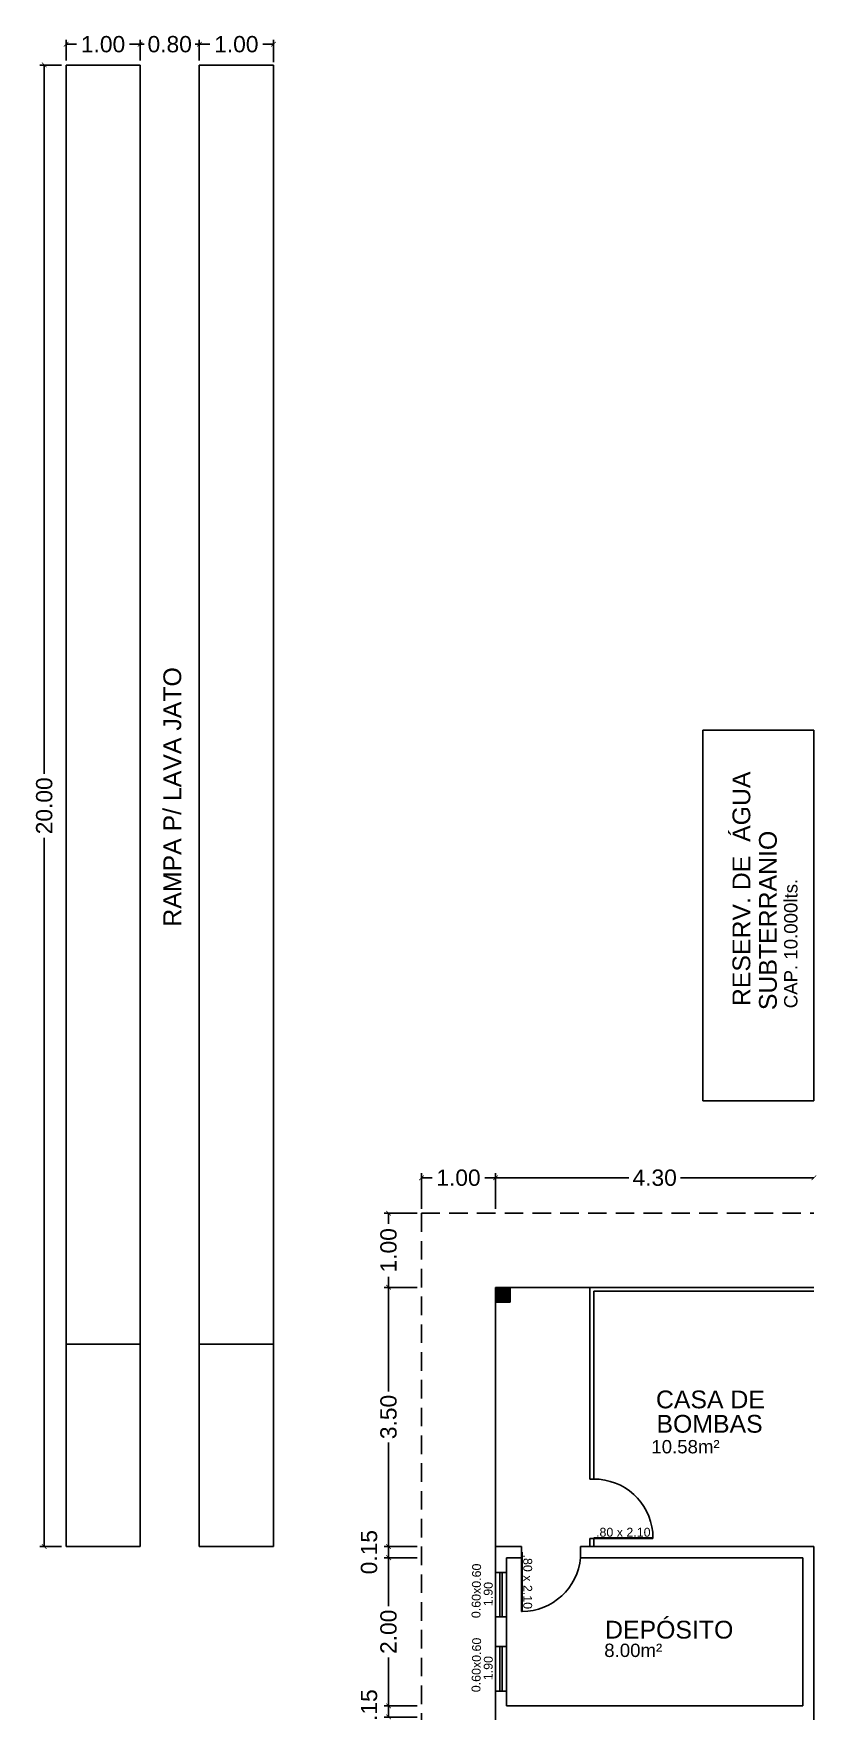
# Model space of a CAD drawing. Header units: millimetres. Extents: x 470 to 592, y 144 to 194.
# Drawn here: x 581.31 to 591.88, y 168 to 190.65 of the extents above; entities that cross this region are included whole.
import ezdxf

# ---------------------------------------------------------------- set-up
doc = ezdxf.new("R2010")
doc.units = ezdxf.units.MM
doc.linetypes.add('HIDDEN', pattern=[0.375, 0.25, -0.125])
for name, color, linetype in [('COTA', 1, 'Continuous'), ('DETALHE', 8, 'Continuous'), ('JANELA', 5, 'Continuous'), ('PAREDE', 7, 'Continuous'), ('PORTA', 3, 'Continuous'), ('TELHADO', 2, 'HIDDEN'), ('TEXTO', 4, 'Continuous')]:
    doc.layers.add(name, color=color, linetype=linetype)
doc.styles.add('ARIAL', font='arial.ttf')
doc.styles.add('SWIS721', font='swissi.ttf')
doc.dimstyles.get("Standard").update_dxf_attribs({"dimtxt": 0.13, "dimasz": 0.05, "dimexe": 0.06, "dimexo": 0.0625, "dimgap": 0.09, "dimtad": 0, "dimzin": 0, "dimdsep": 46, "dimtxsty": 'ARIAL', "dimblk1": 'DOT', "dimblk2": 'DOT', "dimsah": 1, "dimcen": 0.06, "dimclrt": 4, "dimadec": 0, "dimazin": 0, "dimtfac": 1, "dimtofl": 0, "dimtmove": 0, "dimatfit": 3, "dimldrblk": 'DOT', "dimfxl": 0, "dimtolj": 1, "dimtzin": 0, "dimarcsym": 0})

# ---------------------------------------------------------------- blocks, each defined once
blk = doc.blocks.new('_ArchTick')
at = {"layer": 'COTA', "color": 0, "const_width": 0.15}
blk.add_lwpolyline([(-0.5, -0.5), (0.5, 0.5)], dxfattribs=at)
blk = doc.blocks.new('*D131')
at = {"layer": 'COTA', "color": 0, "transparency": 16777216}
for p, q in [((586.489, 168.078), (586.045, 168.078)), ((586.105, 167.928), (586.105, 168.078)), ((586.489, 167.928), (586.045, 167.928))]:
    blk.add_line(p, q, dxfattribs=at)
at = {"layer": 'DEFPOINTS', "color": 0, "transparency": 16777216}
for p in [(586.105, 168.078), (586.549, 168.078), (586.549, 167.928)]:
    blk.add_point(p, dxfattribs=at)
at = {"layer": 'COTA', "color": 0, "transparency": 16777216, "xscale": 0.06350000000000001, "yscale": 0.06350000000000001, "zscale": 0.06350000000000001}
for p, rotation in [((586.105, 168.078), 90), ((586.105, 167.928), 270)]:
    blk.add_blockref('_ArchTick', p, dxfattribs=dict(at, rotation=rotation))
at = {"layer": 'COTA', "color": 4, "transparency": 16777216, "insert": (585.842, 168.003), "char_height": 0.22, "attachment_point": 5, "rotation": 90, "style": 'ARIAL'}
blk.add_mtext('\\A1;0.15', dxfattribs=at)
blk = doc.blocks.new('*D132')
at = {"layer": 'COTA', "color": 0, "transparency": 16777216}
for p, q in [((586.489, 170.078), (586.045, 170.078)), ((586.105, 170.078), (586.105, 169.425)), ((586.105, 168.078), (586.105, 168.731)), ((586.489, 168.078), (586.045, 168.078))]:
    blk.add_line(p, q, dxfattribs=at)
at = {"layer": 'DEFPOINTS', "color": 0, "transparency": 16777216}
for p in [(586.105, 170.078), (586.549, 170.078), (586.549, 168.078)]:
    blk.add_point(p, dxfattribs=at)
at = {"layer": 'COTA', "color": 0, "transparency": 16777216, "xscale": 0.06350000000000001, "yscale": 0.06350000000000001, "zscale": 0.06350000000000001}
for p, rotation in [((586.105, 170.078), 90), ((586.105, 168.078), 270)]:
    blk.add_blockref('_ArchTick', p, dxfattribs=dict(at, rotation=rotation))
at = {"layer": 'COTA', "color": 4, "transparency": 16777216, "insert": (586.105, 169.078), "char_height": 0.22, "attachment_point": 5, "rotation": 90, "style": 'ARIAL'}
blk.add_mtext('\\A1;2.00', dxfattribs=at)
blk = doc.blocks.new('*D133')
at = {"layer": 'COTA', "color": 0, "transparency": 16777216}
for p, q in [((586.489, 170.228), (586.045, 170.228)), ((586.105, 170.078), (586.105, 170.228)), ((586.489, 170.078), (586.045, 170.078))]:
    blk.add_line(p, q, dxfattribs=at)
at = {"layer": 'DEFPOINTS', "color": 0, "transparency": 16777216}
for p in [(586.105, 170.228), (586.549, 170.228), (586.549, 170.078)]:
    blk.add_point(p, dxfattribs=at)
at = {"layer": 'COTA', "color": 0, "transparency": 16777216, "xscale": 0.06350000000000001, "yscale": 0.06350000000000001, "zscale": 0.06350000000000001}
for p, rotation in [((586.105, 170.228), 90), ((586.105, 170.078), 270)]:
    blk.add_blockref('_ArchTick', p, dxfattribs=dict(at, rotation=rotation))
at = {"layer": 'COTA', "color": 4, "transparency": 16777216, "insert": (585.842, 170.153), "char_height": 0.22, "attachment_point": 5, "rotation": 90, "style": 'ARIAL'}
blk.add_mtext('\\A1;0.15', dxfattribs=at)
blk = doc.blocks.new('*D134')
at = {"layer": 'COTA', "color": 0, "transparency": 16777216}
for p, q in [((586.489, 173.728), (586.045, 173.728)), ((586.105, 173.728), (586.105, 172.323)), ((586.105, 170.228), (586.105, 171.633)), ((586.489, 170.228), (586.045, 170.228))]:
    blk.add_line(p, q, dxfattribs=at)
at = {"layer": 'DEFPOINTS', "color": 0, "transparency": 16777216}
for p in [(586.105, 173.728), (586.549, 173.728), (586.549, 170.228)]:
    blk.add_point(p, dxfattribs=at)
at = {"layer": 'COTA', "color": 0, "transparency": 16777216, "xscale": 0.06350000000000001, "yscale": 0.06350000000000001, "zscale": 0.06350000000000001}
for p, rotation in [((586.105, 173.728), 90), ((586.105, 170.228), 270)]:
    blk.add_blockref('_ArchTick', p, dxfattribs=dict(at, rotation=rotation))
at = {"layer": 'COTA', "color": 4, "transparency": 16777216, "insert": (586.105, 171.978), "char_height": 0.22, "attachment_point": 5, "rotation": 90, "style": 'ARIAL'}
blk.add_mtext('\\A1;3.50', dxfattribs=at)
blk = doc.blocks.new('*D138')
at = {"layer": 'COTA', "color": 0, "transparency": 16777216}
for p, q in [((581.689, 190.228), (581.395, 190.228)), ((581.455, 190.228), (581.455, 180.661)), ((581.455, 170.228), (581.455, 179.795)), ((581.689, 170.228), (581.395, 170.228))]:
    blk.add_line(p, q, dxfattribs=at)
at = {"layer": 'DEFPOINTS', "color": 0, "transparency": 16777216}
for p in [(581.749, 190.228), (581.455, 170.228), (581.749, 170.228)]:
    blk.add_point(p, dxfattribs=at)
at = {"layer": 'COTA', "color": 0, "transparency": 16777216, "xscale": 0.06350000000000001, "yscale": 0.06350000000000001, "zscale": 0.06350000000000001}
for p, rotation in [((581.455, 190.228), 90), ((581.455, 170.228), 270)]:
    blk.add_blockref('_ArchTick', p, dxfattribs=dict(at, rotation=rotation))
at = {"layer": 'COTA', "color": 4, "transparency": 16777216, "insert": (581.455, 180.228), "char_height": 0.22, "attachment_point": 5, "rotation": 90, "style": 'ARIAL'}
blk.add_mtext('\\A1;20.00', dxfattribs=at)
blk = doc.blocks.new('*D139')
at = {"layer": 'COTA', "color": 0, "transparency": 16777216}
for p, q in [((581.749, 190.288), (581.749, 190.568)), ((581.749, 190.508), (581.892, 190.508)), ((582.749, 190.508), (582.605, 190.508)), ((582.749, 190.288), (582.749, 190.568))]:
    blk.add_line(p, q, dxfattribs=at)
at = {"layer": 'DEFPOINTS', "color": 0, "transparency": 16777216}
for p in [(582.749, 190.508), (581.749, 190.228), (582.749, 190.228)]:
    blk.add_point(p, dxfattribs=at)
at = {"layer": 'COTA', "color": 0, "transparency": 16777216, "xscale": 0.06350000000000001, "yscale": 0.06350000000000001, "zscale": 0.06350000000000001, "rotation": 180}
blk.add_blockref('_ArchTick', (581.749, 190.508), dxfattribs=at)
at = {"layer": 'COTA', "color": 0, "transparency": 16777216, "xscale": 0.06350000000000001, "yscale": 0.06350000000000001, "zscale": 0.06350000000000001}
blk.add_blockref('_ArchTick', (582.749, 190.508), dxfattribs=at)
at = {"layer": 'COTA', "color": 4, "transparency": 16777216, "insert": (582.249, 190.508), "char_height": 0.22, "attachment_point": 5, "style": 'ARIAL'}
blk.add_mtext('\\A1;1.00', dxfattribs=at)
blk = doc.blocks.new('*D140')
at = {"layer": 'COTA', "color": 0, "transparency": 16777216}
for p, q in [((582.749, 190.288), (582.749, 190.568)), ((582.749, 190.508), (582.803, 190.508)), ((583.549, 190.508), (583.494, 190.508)), ((583.549, 190.288), (583.549, 190.568))]:
    blk.add_line(p, q, dxfattribs=at)
at = {"layer": 'DEFPOINTS', "color": 0, "transparency": 16777216}
for p in [(583.549, 190.508), (582.749, 190.228), (583.549, 190.228)]:
    blk.add_point(p, dxfattribs=at)
at = {"layer": 'COTA', "color": 0, "transparency": 16777216, "xscale": 0.06350000000000001, "yscale": 0.06350000000000001, "zscale": 0.06350000000000001, "rotation": 180}
blk.add_blockref('_ArchTick', (582.749, 190.508), dxfattribs=at)
at = {"layer": 'COTA', "color": 0, "transparency": 16777216, "xscale": 0.06350000000000001, "yscale": 0.06350000000000001, "zscale": 0.06350000000000001}
blk.add_blockref('_ArchTick', (583.549, 190.508), dxfattribs=at)
at = {"layer": 'COTA', "color": 4, "transparency": 16777216, "insert": (583.149, 190.508), "char_height": 0.22, "attachment_point": 5, "style": 'ARIAL'}
blk.add_mtext('\\A1;0.80', dxfattribs=at)
blk = doc.blocks.new('*D141')
at = {"layer": 'COTA', "color": 0, "transparency": 16777216}
for p, q in [((583.549, 190.288), (583.549, 190.568)), ((583.549, 190.508), (583.692, 190.508)), ((584.549, 190.508), (584.405, 190.508)), ((584.549, 190.268), (584.549, 190.568))]:
    blk.add_line(p, q, dxfattribs=at)
at = {"layer": 'DEFPOINTS', "color": 0, "transparency": 16777216}
for p in [(584.549, 190.508), (583.549, 190.228), (584.549, 190.208)]:
    blk.add_point(p, dxfattribs=at)
at = {"layer": 'COTA', "color": 0, "transparency": 16777216, "xscale": 0.06350000000000001, "yscale": 0.06350000000000001, "zscale": 0.06350000000000001, "rotation": 180}
blk.add_blockref('_ArchTick', (583.549, 190.508), dxfattribs=at)
at = {"layer": 'COTA', "color": 0, "transparency": 16777216, "xscale": 0.06350000000000001, "yscale": 0.06350000000000001, "zscale": 0.06350000000000001}
blk.add_blockref('_ArchTick', (584.549, 190.508), dxfattribs=at)
at = {"layer": 'COTA', "color": 4, "transparency": 16777216, "insert": (584.049, 190.508), "char_height": 0.22, "attachment_point": 5, "style": 'ARIAL'}
blk.add_mtext('\\A1;1.00', dxfattribs=at)
blk = doc.blocks.new('*D161')
at = {"layer": 'COTA', "color": 0, "transparency": 16777216}
for p, q in [((586.489, 174.728), (586.045, 174.728)), ((586.105, 174.728), (586.105, 174.585)), ((586.489, 173.728), (586.045, 173.728)), ((586.105, 173.728), (586.105, 173.871))]:
    blk.add_line(p, q, dxfattribs=at)
at = {"layer": 'DEFPOINTS', "color": 0, "transparency": 16777216}
for p in [(586.105, 174.728), (586.549, 174.728), (586.549, 173.728)]:
    blk.add_point(p, dxfattribs=at)
at = {"layer": 'COTA', "color": 0, "transparency": 16777216, "xscale": 0.06350000000000001, "yscale": 0.06350000000000001, "zscale": 0.06350000000000001}
for p, rotation in [((586.105, 174.728), 90), ((586.105, 173.728), 270)]:
    blk.add_blockref('_ArchTick', p, dxfattribs=dict(at, rotation=rotation))
at = {"layer": 'COTA', "color": 4, "transparency": 16777216, "insert": (586.105, 174.228), "char_height": 0.22, "attachment_point": 5, "rotation": 90, "style": 'ARIAL'}
blk.add_mtext('\\A1;1.00', dxfattribs=at)
blk = doc.blocks.new('*D162')
at = {"layer": 'COTA', "color": 0, "transparency": 16777216}
for p, q in [((587.549, 174.788), (587.549, 175.267)), ((587.549, 175.207), (589.349, 175.207)), ((591.849, 175.207), (590.048, 175.207))]:
    blk.add_line(p, q, dxfattribs=at)
at = {"layer": 'DEFPOINTS', "color": 0, "transparency": 16777216}
for p in [(587.549, 175.207), (591.849, 175.207), (587.549, 174.728)]:
    blk.add_point(p, dxfattribs=at)
at = {"layer": 'COTA', "color": 0, "transparency": 16777216, "xscale": 0.06350000000000001, "yscale": 0.06350000000000001, "zscale": 0.06350000000000001, "rotation": 180}
blk.add_blockref('_ArchTick', (587.549, 175.207), dxfattribs=at)
at = {"layer": 'COTA', "color": 0, "transparency": 16777216, "xscale": 0.06350000000000001, "yscale": 0.06350000000000001, "zscale": 0.06350000000000001}
blk.add_blockref('_ArchTick', (591.849, 175.207), dxfattribs=at)
at = {"layer": 'COTA', "color": 4, "transparency": 16777216, "insert": (589.699, 175.207), "char_height": 0.22, "attachment_point": 5, "style": 'ARIAL'}
blk.add_mtext('\\A1;4.30', dxfattribs=at)
blk = doc.blocks.new('*D163')
at = {"layer": 'COTA', "color": 0, "transparency": 16777216}
for p, q in [((586.549, 174.788), (586.549, 175.267)), ((586.549, 175.207), (586.692, 175.207)), ((587.549, 175.207), (587.405, 175.207)), ((587.549, 174.788), (587.549, 175.267))]:
    blk.add_line(p, q, dxfattribs=at)
at = {"layer": 'DEFPOINTS', "color": 0, "transparency": 16777216}
for p in [(586.549, 175.207), (586.549, 174.728), (587.549, 174.728)]:
    blk.add_point(p, dxfattribs=at)
at = {"layer": 'COTA', "color": 0, "transparency": 16777216, "xscale": 0.06350000000000001, "yscale": 0.06350000000000001, "zscale": 0.06350000000000001, "rotation": 180}
blk.add_blockref('_ArchTick', (586.549, 175.207), dxfattribs=at)
at = {"layer": 'COTA', "color": 0, "transparency": 16777216, "xscale": 0.06350000000000001, "yscale": 0.06350000000000001, "zscale": 0.06350000000000001}
blk.add_blockref('_ArchTick', (587.549, 175.207), dxfattribs=at)
at = {"layer": 'COTA', "color": 4, "transparency": 16777216, "insert": (587.049, 175.207), "char_height": 0.22, "attachment_point": 5, "style": 'ARIAL'}
blk.add_mtext('\\A1;1.00', dxfattribs=at)

msp = doc.modelspace()

# ---------------------------------------------------------------- hatches: boundary and pattern name
at = {"layer": 'PAREDE'}
msp.add_hatch(color=256, dxfattribs=at).paths.add_polyline_path([(587.749, 173.728), (587.549, 173.728), (587.549, 173.528), (587.749, 173.528)])

# ---------------------------------------------------------------- linework, layer by layer
for p, q in [((581.749, 170.228), (581.749, 190.228)), ((581.749, 190.228), (582.749, 190.228)), ((582.749, 170.228), (582.749, 190.228)), ((583.549, 170.228), (583.549, 190.228)), ((583.549, 190.228), (584.549, 190.228)), ((584.549, 170.228), (584.549, 190.228)), ((587.549, 173.528), (587.549, 173.728)), ((587.549, 173.728), (587.749, 173.728)), ((587.749, 173.728), (587.749, 173.528)), ((587.749, 173.528), (587.549, 173.528)), ((581.749, 170.228), (582.749, 170.228)), ((583.549, 170.228), (584.549, 170.228)), ((587.549, 170.228), (587.899, 170.228)), ((587.549, 165.278), (587.549, 170.228)), ((587.899, 170.228), (587.699, 170.228)), ((588.699, 170.228), (591.849, 170.228)), ((591.849, 170.228), (591.849, 161.628)), ((587.699, 170.078), (587.899, 170.078)), ((587.699, 170.078), (587.699, 168.078)), ((587.899, 170.078), (587.699, 170.078)), ((588.699, 170.078), (591.699, 170.078)), ((591.699, 168.078), (591.699, 170.078)), ((587.699, 168.078), (591.699, 168.078))]:
    msp.add_line(p, q)
at = {"layer": 'DETALHE'}
for p, q in [((588.825, 173.728), (587.749, 173.728)), ((587.549, 170.228), (587.549, 173.528)), ((587.549, 169.878), (587.549, 169.278)), ((587.699, 169.278), (587.699, 169.878)), ((587.549, 168.878), (587.549, 168.278)), ((587.699, 168.278), (587.699, 168.878))]:
    msp.add_line(p, q, dxfattribs=at)
at = {"layer": 'JANELA'}
for p, q in [((587.549, 169.878), (587.699, 169.878)), ((587.609, 169.878), (587.609, 169.278)), ((587.639, 169.278), (587.639, 169.878)), ((587.549, 169.278), (587.699, 169.278)), ((587.549, 168.878), (587.699, 168.878)), ((587.609, 168.878), (587.609, 168.278)), ((587.639, 168.278), (587.639, 168.878)), ((587.549, 168.278), (587.699, 168.278))]:
    msp.add_line(p, q, dxfattribs=at)
at = {"layer": 'PAREDE'}
for p, q in [((591.849, 181.247), (590.349, 181.247)), ((590.349, 181.247), (590.349, 176.247)), ((591.849, 181.247), (591.849, 176.247)), ((591.849, 176.247), (590.349, 176.247)), ((588.825, 173.728), (591.849, 173.728)), ((588.825, 171.137), (588.825, 173.728)), ((588.875, 173.678), (591.849, 173.678)), ((588.875, 171.137), (588.875, 173.678)), ((581.749, 172.963), (582.749, 172.963)), ((583.549, 172.963), (584.549, 172.963)), ((588.95, 171.137), (588.825, 171.137)), ((588.825, 170.228), (588.825, 170.337)), ((588.875, 170.337), (588.825, 170.337)), ((588.875, 170.228), (588.875, 170.337)), ((587.899, 170.078), (587.899, 170.228)), ((588.699, 170.078), (588.699, 170.228)), ((587.699, 170.078), (587.899, 170.078))]:
    msp.add_line(p, q, dxfattribs=at)
at = {"layer": 'PORTA'}
for p, q in [((589.675, 170.347), (588.875, 170.347)), ((588.875, 170.347), (588.875, 170.337)), ((588.875, 170.337), (589.675, 170.337)), ((589.675, 170.347), (589.675, 170.337)), ((587.899, 170.153), (587.899, 169.353)), ((587.909, 170.153), (587.899, 170.153)), ((587.909, 169.353), (587.909, 170.153)), ((587.909, 169.353), (587.899, 169.353))]:
    msp.add_line(p, q, dxfattribs=at)
for centre, start, end in [((588.879, 170.343), 0.2562, 84.8303), ((587.905, 170.15), 270.2562, 354.8303)]:
    msp.add_arc(centre, 0.797, start, end, dxfattribs=at)
at = {"layer": 'TELHADO'}
for q in [(591.849, 174.728), (586.549, 160.778)]:
    msp.add_line((586.549, 174.728), q, dxfattribs=at)

# ---------------------------------------------------------------- texts
at = {"layer": 'TEXTO', "style": 'SWIS721'}
for s, height, rotation, p in [('RAMPA P/ LAVA JATO', 0.24, 90, (583.304, 178.597)), ('RESERV. DE  ÁGUA', 0.24, 90, (590.99, 177.524)), ('SUBTERRANIO', 0.24, 90, (591.348, 177.47)), ('CAP. 10.000lts.', 0.18, 90, (591.627, 177.495)), ('.80 x 2.10', 0.12, 270, (587.924, 170.121)), ('0.60x0.60', 0.12, 89.2353, (587.345, 169.262)), ('1.90', 0.12, 89.2353, (587.508, 169.424)), ('0.60x0.60', 0.12, 89.2353, (587.345, 168.262)), ('1.90', 0.12, 89.2353, (587.508, 168.424))]:
    msp.add_text(s, height=height, rotation=rotation, dxfattribs=at).set_placement(p)
for s, height, p in [('CASA DE', 0.24, (589.716, 172.095)), ('BOMBAS', 0.24, (589.723, 171.766)), ('10.58m²', 0.18, (589.654, 171.487)), ('.80 x 2.10', 0.12, (588.907, 170.362)), ('DEPÓSITO', 0.24, (589.029, 168.987)), ('8.00m²', 0.18, (589.018, 168.738))]:
    msp.add_text(s, height=height, dxfattribs=at).set_placement(p)

# ---------------------------------------------------------------- dimensions: what is measured, and where the dimension line sits
at = {"layer": 'COTA'}
for base, p1, p2, picture, middle in [((582.749, 190.508), (581.749, 190.228), (582.749, 190.228), '*D139', (582.249, 190.508)), ((583.549, 190.508), (582.749, 190.228), (583.549, 190.228), '*D140', (583.149, 190.508)), ((584.549, 190.508), (583.549, 190.228), (584.549, 190.208), '*D141', (584.049, 190.508)), ((586.549, 175.207), (587.549, 174.728), (586.549, 174.728), '*D163', (587.049, 175.207)), ((587.549, 175.207), (591.849, 175.207), (587.549, 174.728), '*D162', (589.699, 175.207))]:
    dim = msp.add_linear_dim(base=base, p1=p1, p2=p2, dimstyle='Standard', override={"dimtxt": 0.22, "dimasz": 0.0635, "dimexo": 0.06, "dimgap": 0.06, "dimtad": 1, "dimblk": 'ARCHTICK', "dimsah": 0, "dimtmove": 2, "dimldrblk": 'ArchTick'}, dxfattribs=at)
    dim.commit()
    dim.dimension.update_dxf_attribs({"geometry": picture, "text_midpoint": middle, "dimtype": 160})
for base, p1, p2, picture, middle in [((581.455, 170.228), (581.749, 190.228), (581.749, 170.228), '*D138', (581.455, 180.228)), ((586.105, 174.728), (586.549, 173.728), (586.549, 174.728), '*D161', (586.105, 174.228)), ((586.105, 173.728), (586.549, 170.228), (586.549, 173.728), '*D134', (586.105, 171.978)), ((586.105, 170.078), (586.549, 168.078), (586.549, 170.078), '*D132', (586.105, 169.078))]:
    dim = msp.add_linear_dim(base=base, p1=p1, p2=p2, angle=90, dimstyle='Standard', override={"dimtxt": 0.22, "dimasz": 0.0635, "dimexo": 0.06, "dimgap": 0.06, "dimtad": 1, "dimblk": 'ARCHTICK', "dimsah": 0, "dimtmove": 2, "dimldrblk": 'ArchTick'}, dxfattribs=at)
    dim.commit()
    dim.dimension.update_dxf_attribs({"geometry": picture, "text_midpoint": middle, "dimtype": 160})
for base, p1, p2, picture, middle in [((586.105, 170.228), (586.549, 170.078), (586.549, 170.228), '*D133', (585.842, 170.153)), ((586.105, 168.078), (586.549, 167.928), (586.549, 168.078), '*D131', (585.842, 168.003))]:
    dim = msp.add_linear_dim(base=base, p1=p1, p2=p2, angle=90, dimstyle='Standard', override={"dimtxt": 0.22, "dimasz": 0.0635, "dimexo": 0.06, "dimgap": 0.06, "dimtad": 1, "dimblk": 'ARCHTICK', "dimsah": 0, "dimtmove": 2, "dimldrblk": 'ArchTick'}, dxfattribs=at)
    dim.commit()
    dim.dimension.update_dxf_attribs({"geometry": picture, "text_midpoint": middle})

doc.saveas('drawing.dxf')
